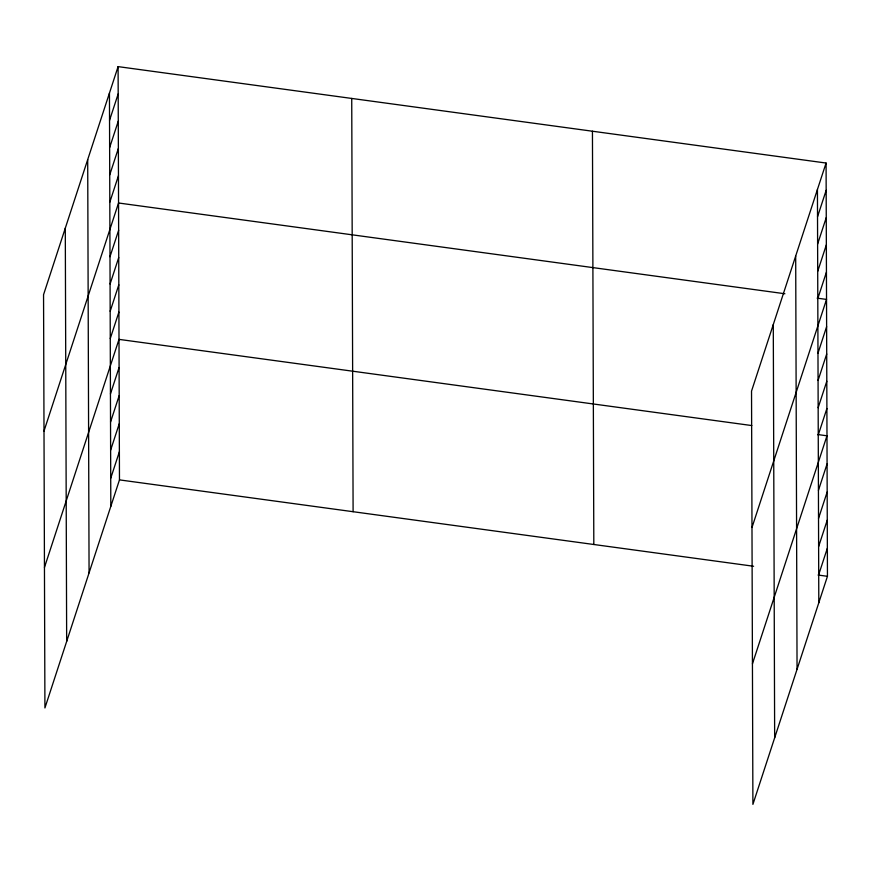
<?xml version="1.0" encoding="UTF-8"?>
<svg xmlns="http://www.w3.org/2000/svg" width="871" height="871" viewBox="0 0 871 871"><rect width="100%" height="100%" fill="white"/><g stroke="black" fill="none" stroke-linecap="round" stroke-linejoin="round"><path stroke-width="1.31" d="M118.097 66.621L43.55 294.692L44.922 707.96L119.469 479.888L118.097 66.621L826.078 163.04L827.45 576.308L752.903 804.379L751.531 391.112L826.078 163.04M109.539 120.35L118.184 93.894M109.626 147.624L118.271 121.167M109.713 174.897L118.369 148.44M109.811 202.181L118.456 175.724M43.996 431.069L118.543 202.997L784.913 293.756M109.986 256.727L118.641 230.271M110.084 284.011L118.728 257.555M110.171 311.285L118.815 284.828M110.258 338.558L118.902 312.101M44.454 567.446L119 339.374L751.793 425.56M110.443 393.942L119.087 367.486M110.541 422.043L119.185 395.586M110.628 450.144L119.273 423.687M110.726 478.244L119.371 451.788M817.521 216.77L826.176 190.314M817.619 244.043L826.263 217.587M817.706 271.327L826.35 244.871M817.793 298.601L826.437 272.144M751.989 527.488L826.535 299.417L817.129 298.143M817.978 353.147L826.623 326.69M818.065 380.431L826.71 353.974M818.152 407.704L826.808 381.248M818.25 434.977L826.895 408.521M752.435 663.865L826.982 435.805L817.586 434.52M818.435 490.362L827.08 463.905M818.522 518.463L827.167 492.006M818.62 546.563L827.265 520.107M818.707 574.664L827.352 548.207M119.469 479.888L753.6 566.259M818.054 575.034L827.45 576.308M817.433 189.497L818.805 602.765M795.691 256.03L797.052 669.298M773.285 324.578L774.657 737.846M592.443 131.216L593.815 544.495M351.732 98.434L353.103 511.713M109.452 93.077L110.813 506.345M87.699 159.611L89.071 572.878M65.292 228.158L66.664 641.426"/></g></svg>
